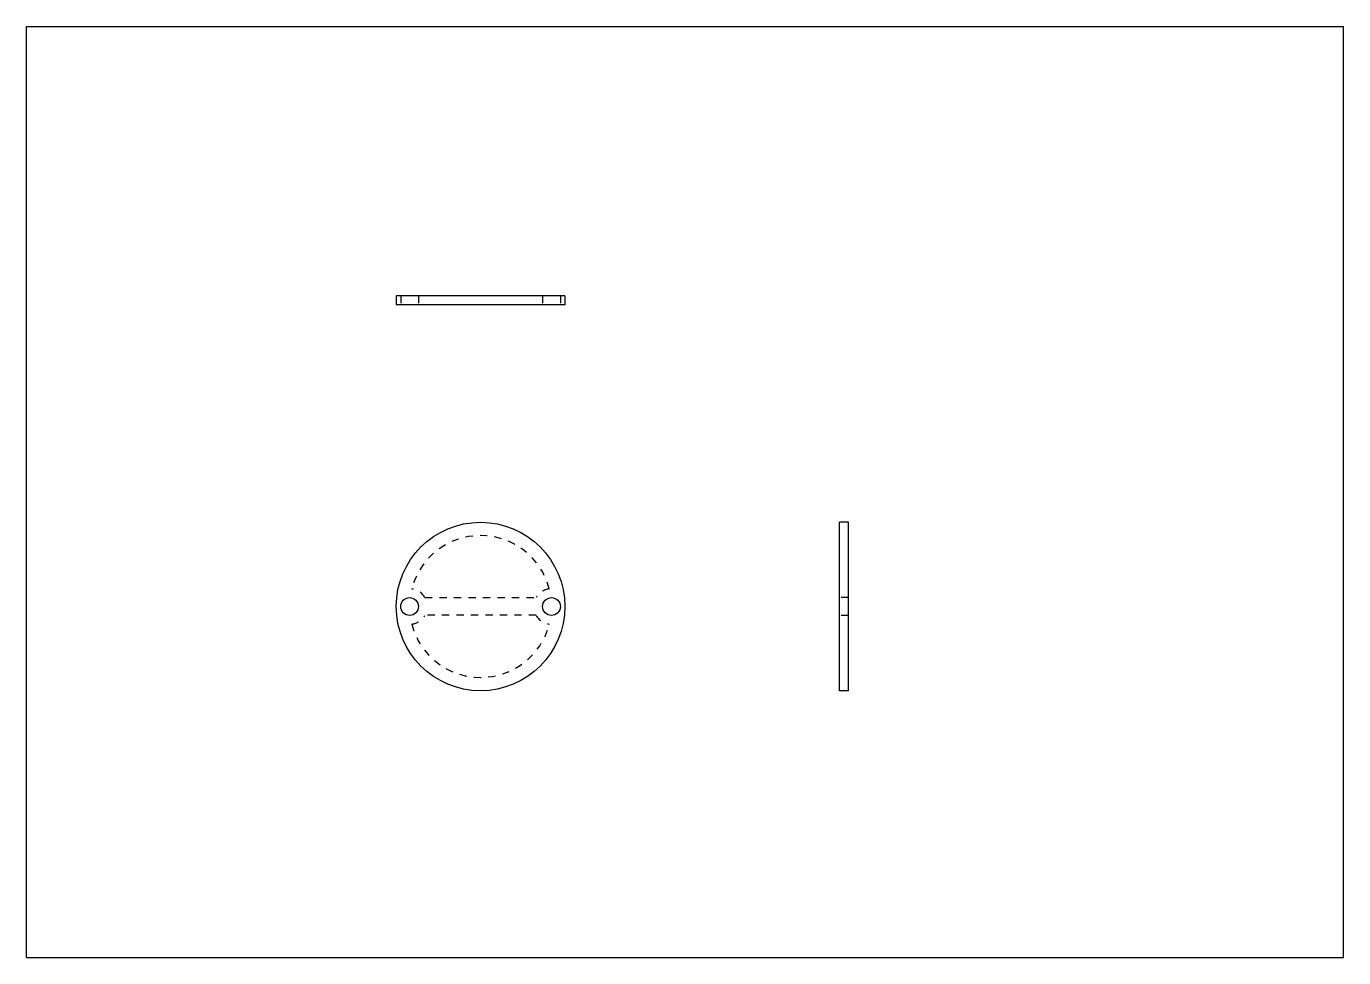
# Model space of a CAD drawing. Header units: millimetres. Extents: x 0 to 148, y 0 to 105.
import ezdxf

# ---------------------------------------------------------------- set-up
doc = ezdxf.new("R2010")
doc.units = ezdxf.units.MM
doc.header["$LTSCALE"] = 8.1675
doc.linetypes.add('HIDDEN', pattern=[0.2, 0.1, -0.1])
for name, color, linetype in [('DEFAULT_2', 2, 'HIDDEN'), ('小板PCB_DXF_CONTINUOUS_LINE', 7, 'CONTINUOUS'), ('小板PCB_DXF_FORMAT', 7, 'CONTINUOUS'), ('小板PCB_DXF_HIDDEN_LINE', 7, 'CONTINUOUS')]:
    doc.layers.add(name, color=color, linetype=linetype)

msp = doc.modelspace()

# ---------------------------------------------------------------- linework, layer by layer
at = {"layer": 'DEFAULT_2'}
for points in [[(44.94, 40.59), (57.47, 40.59)], [(57.47, 38.6), (44.94, 38.6)]]:
    msp.add_lwpolyline(points, dxfattribs=at)
for centre, radius, start, end in [((51.2, 39.59), 8, 14.3615, 165.6385), ((43.2, 39.59), 2, 29.9353, 82.8192), ((59.2, 39.59), 2, 97.1808, 150.0647), ((43.2, 39.59), 2, 277.1808, 330.0647), ((51.2, 39.59), 8, 194.3615, 345.6385), ((59.2, 39.59), 2, 209.9353, 262.8192)]:
    msp.add_arc(centre, radius, start, end, dxfattribs=at)
at = {"layer": '小板PCB_DXF_CONTINUOUS_LINE', "color": 7, "linetype": 'Continuous'}
for p, q in [((41.7, 74.61), (41.7, 73.61)), ((60.7, 74.61), (41.7, 74.61)), ((60.7, 74.61), (60.7, 73.61)), ((60.7, 73.61), (41.7, 73.61)), ((91.68, 30.09), (91.68, 49.09)), ((92.68, 49.09), (91.68, 49.09)), ((92.68, 30.09), (92.68, 49.09)), ((92.68, 30.09), (91.68, 30.09))]:
    msp.add_line(p, q, dxfattribs=at)
for centre, radius in [((51.2, 39.59), 9.5), ((43.2, 39.59), 1), ((59.2, 39.59), 1)]:
    msp.add_circle(centre, radius, dxfattribs=at)
at = {"layer": '小板PCB_DXF_FORMAT', "color": 7, "linetype": 'Continuous'}
for p, q in [((0, 0), (0, 105)), ((0, 105), (148.5, 105)), ((148.5, 0), (148.5, 105)), ((0, 0), (148.5, 0))]:
    msp.add_line(p, q, dxfattribs=at)
at = {"layer": '小板PCB_DXF_HIDDEN_LINE', "color": 2, "linetype": 'HIDDEN'}
for p, q in [((42.2, 74.61), (42.2, 73.61)), ((44.2, 74.61), (44.2, 73.61)), ((58.2, 74.61), (58.2, 73.61)), ((60.2, 74.61), (60.2, 73.61)), ((92.68, 40.59), (91.68, 40.59)), ((92.68, 38.59), (91.68, 38.59))]:
    msp.add_line(p, q, dxfattribs=at)

doc.saveas('drawing.dxf')
